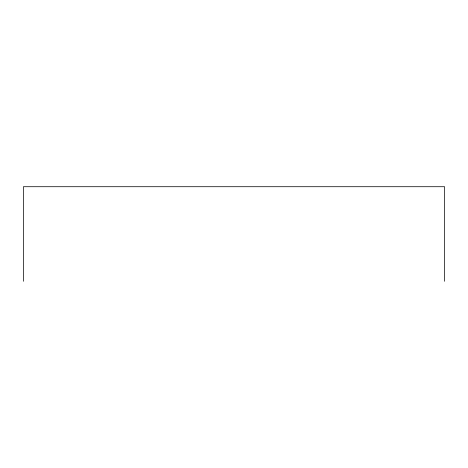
<?xml version="1.0" encoding="UTF-8"?>
<svg xmlns="http://www.w3.org/2000/svg" width="468" height="468" viewBox="0 0 468 468"><rect width="100%" height="100%" fill="white"/><g stroke="black" fill="none" stroke-linecap="round" stroke-linejoin="round"><path stroke-width="0.7" d="M444.6 281.286L444.6 186.714L23.4 186.714L23.4 281.286"/></g></svg>
